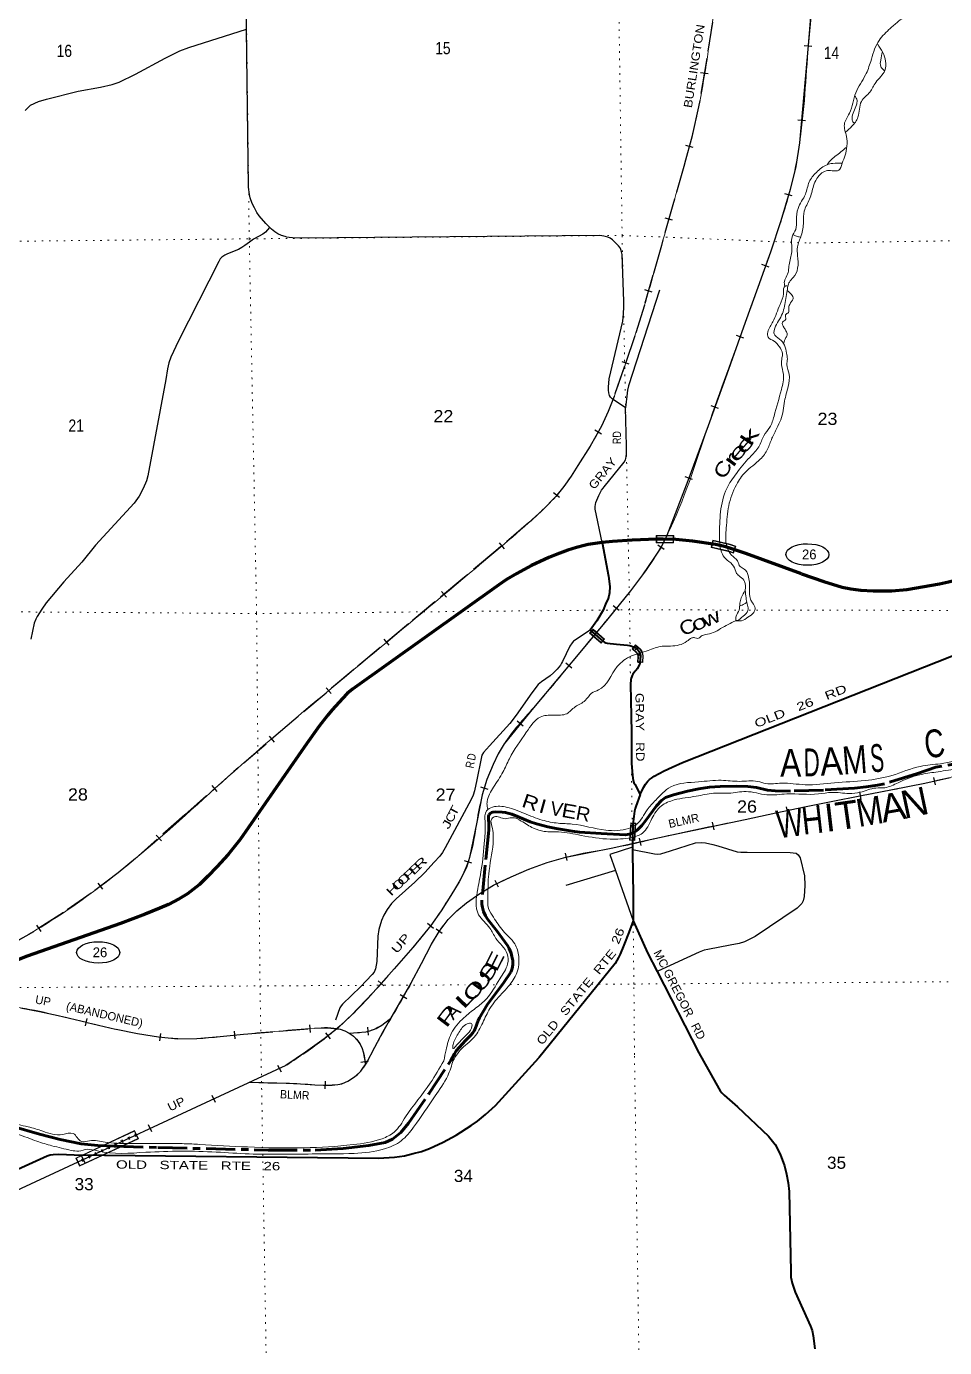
# Model space of a CAD drawing. Header units: feet. Extents: x 501257 to 757852, y -360805 to -170898.
# Drawn here: x 709094 to 722281, y -267806 to -248824 of the extents above; entities that cross this region are included whole.
import ezdxf
from ezdxf.enums import TextEntityAlignment as Align

# ---------------------------------------------------------------- set-up
doc = ezdxf.new("R2010")
doc.units = ezdxf.units.FT
doc.header["$LTSCALE"] = 70
for name, pattern in [('DOTTED', [1.5, 0.3, -1.2]), ('LONG_DASH_SHORT_DASH', [9.9, 6, -1.2, 1.5, -1.2]), ('LONG_DASHED', [7.5, 6, -1.5])]:
    doc.linetypes.add(name, pattern=pattern)
for name, color, linetype, lineweight in [('11', 7, 'LONG_DASH_SHORT_DASH', 60), ('17', 7, 'Continuous', 25), ('23', 7, 'Continuous', 70), ('26', 7, 'Continuous', 40), ('27', 7, 'Continuous', 13), ('29', 7, 'Continuous', 25), ('30', 7, 'Continuous', 25), ('34', 7, 'Continuous', 25), ('39', 7, 'Continuous', 13), ('59', 7, 'Continuous', 13), ('61', 7, 'Continuous', 13), ('63', 7, 'Continuous', 25), ('7', 7, 'DOTTED', 13)]:
    doc.layers.add(name, color=color, linetype=linetype, lineweight=lineweight)
doc.layers.add('12', color=7, linetype='Continuous')
doc.layers.add('41', color=7, linetype='Continuous')

msp = doc.modelspace()

# ---------------------------------------------------------------- linework, layer by layer
at = {"layer": '11'}
for points in [[(722740.16, -259367.77), (722153.6, -259469.04), (721893.68, -259557.01), (721420.16, -259704.11), (721319.39, -259726.76), (721155.58, -259751.84), (720987.07, -259768.33), (720542.52, -259796.23), (720070.22, -259810.32), (719847.92, -259808.12), (719739.61, -259796.7), (719579.37, -259760.88), (719455.95, -259745.96), (719285.91, -259738.58), (719059.93, -259742.64), (718902.8, -259754.87), (718751.99, -259777.22), (718588.59, -259811.42), (718385.44, -259862.4), (718274.08, -259903.68), (718214.07, -259943.54), (718143.89, -260020.43), (717986.07, -260239.53), (717931.12, -260307.37), (717880.67, -260359.95), (717847.18, -260387.12), (717798.99, -260414.01), (717748.55, -260430.51), (717696.77, -260436.95), (717347.03, -260418.17), (717036.48, -260398.54), (716934.21, -260386.47), (716701.9, -260347.89), (716582.16, -260324.27), (716419.59, -260282.54), (716328.53, -260251.69), (716147.52, -260173.85), (716064.68, -260141.75), (716009.77, -260125.49), (715976.12, -260119.14), (715926.48, -260113.44), (715830.07, -260107.95), (715792.3, -260112.41), (715774.96, -260119.3), (715756.14, -260132.39), (715742.02, -260147.89), (715731.86, -260170.22), (715729.98, -260189.96), (715736.99, -260311.31), (715735.07, -260373.37), (715684.4, -260877.32), (715634.61, -261397.35), (715636.02, -261437.19), (715642.49, -261481.95), (715659.13, -261541.33), (715687.42, -261603.86), (715720.81, -261656.06), (715849.92, -261818.09), (715927.45, -261922.82), (716002.12, -262028.48), (716026.67, -262071.32), (716054.16, -262140.67), (716067.95, -262188.86), (716078.44, -262245.01), (716080.4, -262307.55), (716072.6, -262358.39), (716063.02, -262387.34), (716051.09, -262411.42), (715950.43, -262559.31), (715710.19, -262882.63), (715600.52, -263067.52), (715580.55, -263107.99), (715538.13, -263226.6), (715523.47, -263256.96), (715504.33, -263285.96), (715473.88, -263321.16), (715399, -263394.43), (715268.38, -263543.38), (715240.44, -263584.36), (715187.18, -263680.75)], [(708131.58, -263901.07), (708399.17, -264183.31), (708475.97, -264278.69), (708588.18, -264433.06), (708687.33, -264531.76), (708768.81, -264583.43), (708884.52, -264626.37), (709281.9, -264740.58), (709579.11, -264815), (709880.87, -264881.2), (710118.29, -264902.39), (710352.74, -264914.5), (710980.38, -264932.01), (712563.82, -264968.9), (713238.82, -264969.05), (713641.03, -264944.32), (714013.35, -264901.79), (714246.46, -264861.59), (714353.59, -264813.79), (714473.34, -264715.15), (714580.72, -264580.94), (714875.07, -264161.73), (715187.18, -263680.75)]]:
    msp.add_lwpolyline(points, dxfattribs=at)
at = {"layer": '17'}
for centre in [(720311.6, -256411.82), (710124.14, -262128.9)]:
    msp.add_ellipse(centre, major_axis=(309.24, -1), ratio=0.500121, dxfattribs=at)
at = {"layer": '23'}
for points in [[(717361.8, -256238.69), (717329.31, -256242.2), (717163.39, -256269.99), (717105.11, -256282.53), (716995.52, -256311.51), (716869.56, -256349.32), (716715.89, -256404.78), (716594.98, -256452.67), (716348.1, -256568.62), (716139.01, -256682.05), (715990.38, -256772.79), (715879.54, -256845.89), (713774.83, -258345.37), (713701.75, -258407.45), (713632.32, -258480.77), (713485.1, -258644.39), (713417.09, -258725.05), (713296.92, -258875.93), (713119.84, -259127.14), (712161.84, -260504.25), (711989.77, -260723.1), (711827.49, -260897.87), (711700.29, -261035.24), (711579.37, -261151.2), (711494.98, -261220.52), (711405.54, -261284.79), (711287.16, -261357.9), (711133.49, -261438.56), (711010.05, -261494.01), (710800.43, -261580.48), (710444.81, -261714.71), (709102.52, -262180.63), (708032.44, -262603.1)], [(720224.38, -256690.31), (719426.82, -256398.09), (719194.73, -256319.08), (719101.53, -256291.36), (718990.54, -256267.31), (718659.39, -256219.65), (718419.48, -256197.22), (718239.98, -256190.53), (718149.29, -256190.53), (717794.51, -256203.32), (717511.68, -256222.52), (717361.8, -256238.69)], [(720224.38, -256690.31), (720545.64, -256801.08), (720812.21, -256878.88), (720934.39, -256904.81), (721078.79, -256923.34), (721256.5, -256934.45), (721522.02, -256932.05), (721741.52, -256912.22), (722208.36, -256831.4), (722337.6, -256804.79), (722489.4, -256767.74), (722644.9, -256712.17), (722889.26, -256608.44), (723171.44, -256483.36)]]:
    msp.add_lwpolyline(points, dxfattribs=at)
at = {"layer": '26'}
for p, q in [((717799.07, -260617.96), (717799.36, -260651.48)), ((717799.36, -260651.48), (717799.89, -260687.15))]:
    msp.add_line(p, q, dxfattribs=at)
for points in [[(717361.8, -256238.69), (717454.97, -256723.38), (717471.67, -256871.74), (717468.41, -256960.81), (717457.77, -257007.67), (717447.13, -257043.87), (717413.07, -257126.93), (717377.74, -257210.81), (717288.01, -257362.61), (717189.68, -257496.58)], [(717189.68, -257496.58), (717373.56, -257655.64), (717399.23, -257674.25), (717416.26, -257682.77), (717434.81, -257685.86), (717567.85, -257697.66), (717725.11, -257712.7), (717759.46, -257719.51), (717775.42, -257723.77), (717797.81, -257731.15), (717820.02, -257738.56), (717836, -257746.2), (717851.5, -257755.23), (717859.14, -257762.41), (717866.08, -257767.96), (717875.45, -257779.14), (717888.22, -257800.44), (717892.98, -257809.9), (717909.51, -257861.14), (717911.44, -257878.18), (717911.64, -257883.5), (717910.12, -257907.94), (717905.18, -257970.11), (717902.18, -257984.69), (717895.93, -258001.6), (717863.75, -258052.8), (717852.04, -258070.91), (717837.4, -258089.38), (717804.15, -258131.6), (717794.58, -258147.57), (717787.13, -258164.61), (717778.61, -258185.91), (717773.29, -258210.4), (717772.23, -258272.16), (717783.39, -258963.74), (717784.46, -259409.91), (717797.23, -259586.67), (717810, -259659.08), (717819.18, -259690.34), (717830.22, -259713.38), (717910.78, -259857.73)], [(717910.78, -259857.73), (717955.96, -259759.69), (717984.86, -259712.57), (718021.41, -259667.03), (718045.02, -259644.04), (718069.55, -259623.2), (718107.69, -259597.84), (718254.66, -259517.62), (718368.87, -259464.64), (718517.59, -259399.47), (723205.02, -257544.49)], [(717910.78, -259857.73), (717845.84, -260030.87), (717837.67, -260059.45), (717829.16, -260098.85), (717821.71, -260137.18), (717816.16, -260174.69), (717805.69, -260289.73), (717797.77, -260467.8), (717799.07, -260617.96)], [(717799.89, -260687.15), (717806.28, -261304.74), (717806.28, -261411.23), (717806.82, -261676.09)], [(717806.82, -261676.09), (717747.65, -261840.99), (717674.99, -262024.43), (717622.17, -262153.4), (717598.76, -262202.39), (717548.49, -262286.08), (716452.75, -263641.92)], [(717806.82, -261676.09), (718014.12, -262134.21), (718153.2, -262403.37), (718752.31, -263569.72)], [(706795.23, -266230.01), (709392.83, -265051.37), (709433.6, -265036.4), (709479.82, -265031.62), (709557.14, -265029.23), (709780.31, -265035.61), (714151.27, -265083.46), (714382.41, -265069.1), (714522.69, -265049.96), (714650.21, -265018.06), (714768.18, -264989.35), (714882.95, -264947.88), (715077.7, -264857.27), (715265.28, -264753.73), (715483.83, -264614.82), (715574.78, -264555.49), (715689.55, -264459.79), (715830, -264328.25), (716452.75, -263641.92)], [(718752.31, -263569.72), (718993.65, -264006.96), (719056.24, -264115.24), (719082.56, -264147.95), (719114.62, -264181.77), (719307.77, -264347.9), (719751.65, -264770.69), (719811.83, -264839.39), (719846.9, -264890.43), (719919.8, -265026.34), (719980.81, -265193.49), (720012.54, -265312.96), (720035, -265439.13), (720049.7, -265565.36), (720072.59, -266718.52), (720074.86, -266793.32), (720094.4, -266878.83), (720137.25, -267008.17), (720356.06, -267499.62), (720377.73, -267562.13), (720395.25, -267639.16), (720420, -267825.56)]]:
    msp.add_lwpolyline(points, dxfattribs=at)
at = {"layer": '29'}
msp.add_line((717553.07, -260953.86), (717806.82, -261676.09), dxfattribs=at)
for points in [[(712255.37, -248862.25), (712226.78, -246541.79)], [(709076.38, -250030.38), (709153.81, -249956.99), (709267.91, -249904), (709382.02, -249867.3), (709838.43, -249753.15), (710156.29, -249696.07), (710327.44, -249659.39), (710425.24, -249622.69), (710661.6, -249508.54), (711085.41, -249280.23), (711297.32, -249174.24), (711427.72, -249125.31), (712255.37, -248862.25)], [(712584.77, -251710.36), (712530.46, -251656.8), (712438.52, -251545.08), (712402.36, -251497.74), (712368.27, -251432.74), (712336.76, -251367.74), (712309.1, -251288.59), (712298.81, -251239.68), (712283.37, -251134.13), (712255.37, -248862.25)], [(712582.91, -251712.25), (712525.96, -251780.37), (712491.33, -251807.88), (712352.77, -251882.29), (712295.72, -251922.03), (712230.52, -251970.96), (712189.77, -252000.52), (712140.87, -252028.03), (711983.97, -252090.21), (711945.26, -252109.57), (711900.43, -252141.17), (711878.02, -252163.59), (711855.61, -252199.26), (711276.94, -253340.78), (711166.92, -253574.19), (711138.39, -253658.78), (711118.02, -253741.34), (711097.64, -253895.23), (710836.83, -255281.37), (710816.45, -255352.73), (710771.63, -255460.75), (710710.5, -255574.91), (710641.23, -255672.74), (710087.01, -256276.12), (709891.41, -256520.73), (709630.6, -256806.11), (709377.94, -257107.8), (709312.74, -257194.44), (709247.54, -257302.48), (709227.16, -257341.21), (709206.79, -257398.29), (709157.29, -257628.91)], [(717697.49, -254301.7), (717509.14, -254172.51), (717490.63, -254158.62), (717481.38, -254148.43), (717469.34, -254128.98), (717456.98, -254087.34), (717451.76, -254048.41), (717452.52, -254009.01), (717462.8, -253887.95), (717661.4, -253059.78), (717670.65, -252952.35), (717672.5, -252850.48), (717674.36, -252774.54), (717652.14, -252099.39), (717641.96, -252060.5), (717630.85, -252030.86), (717620.67, -252005.85), (717598.46, -251977.14), (717510.96, -251892.31), (717476.29, -251867.86), (717443.38, -251852.24), (717386.51, -251836.37), (717331.38, -251828.53), (713014, -251865.2), (712913.3, -251862.32), (712868.41, -251858.16), (712832.31, -251850.75), (712809.17, -251844.27), (712759.31, -251829.16), (712702.71, -251803.42), (712659.62, -251777.04), (712613.43, -251738.63), (712584.77, -251710.36)], [(718184.73, -252611.03), (717741.31, -253987.61), (717727.57, -254048.41), (717721.09, -254094.72), (717697.49, -254301.7)], [(717361.8, -256238.69), (717264.09, -255761.68), (717262.49, -255722.37), (717271.11, -255664.87), (717314.22, -255564.88), (717355.04, -255487.14), (717375.4, -255457.5), (717390.21, -255437.13), (717677.6, -255083.8), (717698.43, -255052.78), (717704.9, -255033.34), (717709.53, -255004.63), (717712.31, -254965.73), (717710.92, -254852.27), (717697.49, -254301.7)], [(717189.68, -257496.58), (716965.8, -257644.94), (716952.55, -257656.65), (716932.18, -257680.09), (716900.59, -257730.55), (716794.64, -257950.7), (716781.4, -257973.12), (716763.06, -258000.64), (716717.21, -258056.7), (716664.24, -258109.69), (716615.34, -258154.55), (716490.04, -258240.15), (716444.18, -258280.93), (716354.53, -258399.16), (716126.32, -258721.23), (716036.67, -258839.46), (715743.26, -259161.53), (715657.69, -259255.3), (715636.3, -259296.07), (715625.09, -259340.91), (715563.96, -259646.68), (715531.36, -259805.67)], [(715531.36, -259805.67), (715507.95, -259868.37), (715479.42, -259933.08), (715108.58, -260626.15), (715067.83, -260692.91), (715031.16, -260744.38), (714951.69, -260833.57), (714817.21, -260981.35), (714672.55, -261119.46), (714403.59, -261359.99), (714338.38, -261425.73), (714273.18, -261510.84), (714226.31, -261593.9), (714195.75, -261669.83), (714155, -261799.78), (714138.7, -261894.06), (714126.48, -262260.98)], [(717799.07, -260617.96), (717473.49, -260723.02), (717553.07, -260953.86), (716840.07, -261166.04)], [(717799.36, -260651.48), (718113.99, -260711.26), (718164.93, -260716.35), (718203.65, -260711.26), (718346.28, -260670.49), (718704.89, -260556.34), (718784.36, -260551.23), (718847.52, -260556.34), (718953.48, -260579.77), (719022.75, -260597.11), (719299.86, -260682.72), (719352.84, -260689.85), (719446.56, -260686.8), (720061.91, -260690.88), (720151.57, -260703.11), (720178.07, -260724.5), (720208.62, -260768.34), (720269.74, -261029.26), (720275.87, -261164.8), (720265.67, -261326.87), (720251.43, -261386.99), (720233.07, -261424.72), (720163.79, -261494.02), (719560.67, -261901.71), (719409.89, -261975.1), (719330.44, -261998.53), (719202.06, -262024.02), (718880.12, -262085.17), (718829.2, -262096.38), (718757.87, -262125.94), (718161.15, -262399.54)], [(714126.48, -262260.98), (714106.09, -262362.39), (714087.76, -262413.36), (714061.27, -262448.01), (713892.15, -262625.35), (713633.38, -262872.01), (713613, -262896.47), (713596.7, -262925), (713533.54, -263100.31)]]:
    msp.add_lwpolyline(points, dxfattribs=at)
at = {"layer": '34'}
for p, q in [((720376.67, -249113.99), (720266.5, -249104.13)), ((720283.71, -250182.17), (720173.54, -250172.31)), ((720093.54, -251259.72), (719987.64, -251227.8)), ((719762.98, -252282.27), (719658.71, -252245.35)), ((719395.7, -253304.37), (719291.63, -253266.88)), ((719034.37, -254313.91), (718930.33, -254276.34)), ((718658.64, -255332.96), (718554.82, -255294.79)), ((718255.88, -256338.61), (718162.42, -256279.45)), ((717608.01, -257216.88), (717522.32, -257146.94)), ((716926.29, -258045.25), (716841.39, -257974.35)), ((716229.77, -258877.74), (716144.42, -258807.39)), ((722151.67, -259721.13), (722128.09, -259613.07)), ((715724.19, -259786.8), (715618.27, -259754.95)), ((721085.14, -259931.25), (721064.02, -259822.68)), ((720035.47, -260145.73), (720012.69, -260037.49)), ((718972.37, -260367.14), (718949.85, -260258.85)), ((717925.44, -260593.74), (717900.93, -260485.88)), ((715491.75, -260846.87), (715386.01, -260814.38)), ((716859.77, -260810.15), (716838.73, -260701.56)), ((715875.41, -261192.35), (715826.91, -261092.94)), ((714938.8, -261785.57), (714853.32, -261715.37)), ((715065.33, -261859.03), (714977.1, -261792.33)), ((714228.51, -262609.77), (714146.2, -262535.88)), ((714555.16, -262794.45), (714459.62, -262738.71)), ((713462.29, -263370.67), (713393.59, -263283.98)), ((712820.45, -263755.5), (697964.22, -270646.78)), ((712757.87, -263850.43), (712704.43, -263753.58)), ((713385.62, -264090.62), (713388.66, -263980.05)), ((711809.78, -264283.79), (711763.23, -264183.45)), ((710895.36, -264706.6), (710848.8, -264606.27)), ((709936.67, -265154.36), (709890.12, -265054.03))]:
    msp.add_line(p, q, dxfattribs=at)
at = {"layer": '34', "lineweight": 13}
for p, q in [((712829.36, -263750.2), (697964.68, -270647.78)), ((709801.62, -265082.76), (710647.81, -264688.18)), ((710647.81, -264688.18), (710702.76, -264805.99)), ((709856.57, -265200.57), (710702.76, -264805.99)), ((709801.62, -265082.76), (709856.57, -265200.57))]:
    msp.add_line(p, q, dxfattribs=at)
at = {"layer": '34', "linetype": 'LONG_DASHED'}
msp.add_line((713960.49, -263719.84), (713963.68, -263739.28), dxfattribs=at)
at = {"layer": '34'}
for points in [[(720409.19, -248152.46), (720323.19, -249098.95), (720260.62, -249798.19), (720198.07, -250497.41), (720147.2, -250835.19), (720064.28, -251167.61), (719928.1, -251619.42), (719778.81, -252066.15), (719599.27, -252573.22), (719418.53, -253079.85), (719151.56, -253821.04), (718883.94, -254561.99), (718593.78, -255351.13), (718291.95, -256136.48), (718208.81, -256306.01), (718107.37, -256466.24), (717943.85, -256703.13), (717770.21, -256931.82), (717442.13, -257333.75), (717111.85, -257733.79), (716744.79, -258173.33)], [(716744.79, -258173.33), (716377.48, -258612.7), (716164.52, -258871.08), (715955.49, -259133.47), (715867.58, -259275.42), (715797.76, -259428.51), (715707.33, -259644.22), (715640.52, -259866.38), (715601.34, -260060.86), (715562.21, -260255.3), (715510.92, -260510.5), (715459.58, -260765.64), (715415.13, -260910.33), (715309.84, -261114.34), (715187.33, -261311.38), (715050.62, -261531.02), (714901.31, -261741.08), (714642.73, -262055.98), (714376.08, -262363.66), (714071.65, -262702.75), (713757.83, -263033.52), (713570.6, -263211.84), (713368.52, -263371.98), (713100.25, -263559.66), (712820.33, -263755.49)], [(713978.65, -263719.33), (714099.61, -263491.58), (714219.22, -263266.36), (714418.26, -262915.56), (714621.51, -262567.21), (714767.49, -262288.63), (714911.59, -262008.5), (715021.22, -261826.85), (715149.98, -261656.54), (715276.3, -261529.87), (715416.09, -261418.4), (715604.53, -261283.83), (715802.27, -261164.37), (716053.73, -261041.71), (716311.83, -260934.57), (716572.71, -260836.68), (716839.16, -260758.53), (717177.96, -260692.91), (717516.55, -260627.98), (717940.47, -260531.66), (718364.92, -260437.58), (718892.2, -260328.04), (719419.43, -260218.4), (719855.61, -260125.12), (720292.09, -260033.25), (720678.57, -259955.87), (721065.23, -259879.5), (721530.91, -259788.91), (721996.23, -259696.49), (722361.84, -259616.72)], [(712301.12, -263995.22), (712561.93, -264000.76), (712822.75, -264006.29), (713030.62, -264016.29), (713238.33, -264029.34), (713401.29, -264033.82), (713564.25, -264027.47), (713624.24, -264015.84), (713709.14, -263978.59), (713789.69, -263926.75), (713846.91, -263883.25), (713894.83, -263832.46), (713936.3, -263775.65), (713978.7, -263719.33)]]:
    msp.add_lwpolyline(points, dxfattribs=at)
at = {"layer": '34', "lineweight": 13}
msp.add_lwpolyline([(709812.25, -265086.63), (710643.93, -264698.81), (710692.12, -264802.13), (709860.44, -265189.94)], close=True, dxfattribs=at)
at = {"layer": '34', "linetype": 'DOTTED', "lineweight": 100}
msp.add_arc((766267.13, -385046.23), 132520.71, 114.80574, 115.19321, dxfattribs=at)
at = {"layer": '34', "lineweight": 13}
for points in [[(711430.14, -218008.26), (711410.83, -218483.76), (711387.84, -219291.39), (711450.18, -219806.51), (711616.63, -220436.99), (711857.39, -221065.06), (712273.68, -221842.4), (712782.22, -222741.52), (713567.21, -224060.31), (714059.56, -224955.92), (714375.24, -225408.53), (714843.04, -226033.3), (715439.42, -226720.31), (716231.74, -227630.38), (716782.06, -228258.52), (717339.98, -228872.32), (717880.89, -229520.88), (718312.72, -230024.07), (718643.83, -230391.66), (718812.71, -230649.8), (718943.2, -230965.53), (719067.66, -231410.22), (719286.6, -232562.17), (719486.46, -233553.76), (719727.29, -234377.02), (719979.84, -234932.28), (720346.86, -235612.61), (720566.96, -236094.46), (720721.86, -236612.63), (720803.29, -237288.11), (720767.43, -238134.39), (720612.77, -238781.27), (720367.5, -239551.82), (720252.57, -240118.94), (720199.69, -240613.64), (720241.33, -241302.48), (720335.45, -242512.79), (720374.9, -243260.05), (720335.89, -243748.26), (720222.33, -244166.44), (719985.83, -244767.67), (719726.31, -245339.47), (719501.11, -245916.2), (719292.11, -246625.2), (719157.1, -247386.15), (718946.88, -248763.24), (718749.77, -249980.95), (718546.29, -250802.46), (718214.95, -251970.18), (717972.38, -252827.16), (717686.33, -253707.68), (717353.39, -254567.58), (717015.24, -255131.85), (716811.68, -255436.24), (716307.28, -255955.58), (715363.5, -256758.75), (713798.16, -258062.91), (712075.06, -259529.12), (710660.83, -260780.11), (709625.8, -261558.06), (708747.45, -262075.4), (707846.14, -262500.92), (706670.4, -263086.22), (705992.8, -263466.28), (705389.24, -263784.67), (705009.49, -263998.29)], [(711162.68, -218004.83), (711273.37, -219101.92), (711358.45, -220087.16), (711487.38, -220932.14), (711645.5, -221681.6), (711877.78, -222360.25), (712508.02, -223486.84), (713148.42, -224617.13), (713798.91, -225684.71), (714271.61, -226273.1), (715049.99, -227058.86), (716042.68, -228077.16), (716893.61, -228933.02), (717458.43, -229574.77), (717995.75, -229979.98), (718918.39, -230622.24), (719142.06, -230896.72), (719302.54, -231336.23), (719552.28, -232058.59), (719887.58, -233395.93), (720255.06, -234541.07), (720654.22, -235413.54), (721056.57, -236066.57), (721258.79, -236619.43), (721308.08, -237231.56), (721122.8, -237927.72), (720773.44, -239162.42), (720668.56, -239986.79), (720678.82, -240700.78), (720810.15, -241686.54), (720903.7, -242556.81), (720896.89, -243239.16), (720814.53, -244076.88), (720627.54, -245747), (720496.27, -247206.06), (720324.29, -249099.05), (720199.16, -250497.54), (720065.34, -251167.9), (719779.85, -252066.51), (719419.57, -253080.22), (718884.97, -254562.37), (718292.96, -256136.92), (718108.29, -256466.85), (717771.07, -256932.5), (717112.7, -257734.49), (716378.33, -258613.4), (715956.39, -259134.1), (715798.77, -259428.95), (715641.59, -259866.65), (715563.29, -260255.52), (715460.65, -260765.91), (715188.26, -261311.96), (714902.18, -261741.75), (714376.9, -262364.39), (713758.61, -263034.3), (713369.18, -263372.86), (712832.58, -263748.26)], [(713980.98, -263717.3), (714220.18, -263266.89), (714622.47, -262567.74), (714912.55, -262009.04), (715150.81, -261657.26), (715416.75, -261419.28), (715802.8, -261165.34), (716312.23, -260935.59), (716839.42, -260759.6), (717516.78, -260629.06), (718365.15, -260438.66), (719419.66, -260219.48), (720292.31, -260034.33), (721065.44, -259880.58), (721996.45, -259697.57), (722727.09, -259535.13), (723038.47, -259464.71), (723257.97, -259366.32)], [(705930.23, -263968.05), (706348.06, -263706.32), (706878.45, -263375.29), (707325.37, -263139.51), (707658.65, -262997.95), (708049.79, -262906.84), (708503.32, -262882.13), (709007.17, -262924.2), (709549.37, -263035.47), (710383.76, -263233.88), (710992.23, -263343), (711541.77, -263367.5), (712213.24, -263305.57), (713233.68, -263218.27), (713599.98, -263232.6), (713730.45, -263290.76), (713831.61, -263376.03), (713916.15, -263508.12), (713941.44, -263609.92), (713963.23, -263727.94), (713963.16, -263725.93)], [(713729.49, -263287.96), (713966.97, -263269.04), (714197.15, -263173.06), (714321.88, -263078.64)], [(712301.1, -263996.32), (712822.71, -264007.39), (713238.28, -264030.44), (713564.38, -264028.57), (713790.32, -263927.65), (713895.68, -263833.16), (713978.69, -263719.43)]]:
    msp.add_spline(points, degree=3, dxfattribs=at)
at = {"layer": '39'}
for points in [[(722888.11, -247522.84), (722728.84, -247761.74), (722547.61, -247880.28), (722429.01, -248008.86), (722328.05, -248122.8), (722284.81, -248218.77), (722253.38, -248306.31), (722168.92, -248433.79), (722072.28, -248493.25), (721966.42, -248579.17), (721806.15, -248660.81), (721698.78, -248698.49), (721594.48, -248770.27), (721481.03, -248870.52), (721323.9, -249052.67), (721219.93, -249327.68), (721145.57, -249521.24), (721004.83, -249777.31), (720913.54, -250072.03), (720842.13, -250231.28), (720871.69, -250405.39), (720852, -250675.66), (720811.34, -250789.66)], [(721316.49, -249075.19), (721394.82, -249199.28), (721432.85, -249322.81), (721422.94, -249455.94), (721293.68, -249629.14), (721209.53, -249766.67), (721087.11, -249901.42), (721035.91, -250128.44), (720949.5, -250258), (720859.94, -250342.41)], [(721387.65, -249189.24), (721364.01, -249306.93), (721364.89, -249399.46), (721381.78, -249425.07), (721420.4, -249460.21)], [(720988.71, -249819.07), (721024.41, -249889.36), (721014.31, -249952.06), (720953.95, -250143.16), (720965.56, -250193.09), (720987.15, -250211.97)], [(720870.02, -250564.22), (720711.75, -250690.25), (720633.5, -250759.18), (720595.44, -250809.97)], [(720811.34, -250789.66), (720674.73, -250792.06), (720592.9, -250810.8), (720439.53, -250920.39), (720337.31, -251058.5), (720282.54, -251235.34), (720176.3, -251437.97), (720155.48, -251607.67), (720143.56, -251740.86), (720092.61, -251847.14), (720088.54, -252038.43), (720052.15, -252224.73), (720017.58, -252404.93), (719979.93, -252486.63), (719988.36, -252557.35)], [(720811.34, -250789.66), (720760.2, -250889.9), (720601.56, -250895.03), (720518.23, -250929.92), (720399.32, -251112.84), (720342.97, -251303.81), (720265.98, -251477.33), (720254.82, -251634.64), (720222.7, -251828.85), (720167.48, -251991.61), (720169.37, -252116.31), (720171.01, -252297.35), (720106.88, -252432.23), (720052.6, -252496.36), (720030.33, -252555.43)], [(720104.55, -251817.24), (720172.87, -251842.54), (720216.77, -251851.88)], [(720030.33, -252555.43), (720002.09, -252552.32), (719978.56, -252571.19), (719967.39, -252664.11), (719917.95, -252818.64), (719815.17, -253067.44), (719743.38, -253214.64), (719747.78, -253290.96), (719831.94, -253346.6), (719906.74, -253424.67), (719952.06, -253523.81), (719945.97, -253586.39), (719938.82, -253679.18), (719965.38, -253821.19), (719938.03, -254039.39), (719831.49, -254425.14), (719770.12, -254584.08), (719685.47, -254705.53), (719614, -254862.78), (719482.1, -255015.94), (719290.33, -255247.5), (719152.29, -255461.23), (719064.26, -255796.09), (719049.03, -256144.69), (719089.39, -256406.98), (719158.42, -256493.29), (719251.55, -256578.82), (719294.99, -256682.05), (719346.76, -256730.68), (719407.2, -256799.15), (719417.18, -256925.6)], [(720030.33, -252555.43), (720017.09, -252646.41), (719998.65, -252763.71), (719940.86, -252972.83), (719835.13, -253191.55), (719832.62, -253239.93), (719911.38, -253315.86), (719982.49, -253404.11), (720012.18, -253517.85), (720022.85, -253602.01), (720015.26, -253680.73), (720047.83, -253822.55), (720035.17, -253996), (719983.47, -254206.94), (719929.51, -254474.3), (719871.03, -254596.92), (719837.08, -254668.44), (719801.19, -254742.04), (719739.76, -254898.96), (719633.72, -255043.24), (719420.36, -255227.21), (719291.35, -255408.45), (719180.22, -255711.85), (719145.98, -256030.89), (719152.07, -256290.26), (719220.48, -256420.86), (719305.46, -256502.62), (719346.25, -256585.82), (719403.61, -256620.18), (719460.72, -256710.9), (719478.87, -256905.5), (719493.49, -257051.91), (719523.37, -257107.29), (719559.83, -257180.56), (719539.69, -257243.59), (719457.42, -257312.65), (719362.54, -257364.01), (719282.09, -257362.58)], [(720021.1, -252620.37), (720104.32, -252736.15), (720056.63, -252818.18), (720044.53, -252880.95), (720038.13, -252933.47), (719996.96, -252967), (720000.92, -253029.25), (719952.1, -253075.09), (719976.64, -253152.78), (720002.18, -253198.23), (720021.76, -253245.89), (720003.19, -253294.78), (719968.04, -253380.5)], [(719417.18, -256925.6), (719360.27, -257034.08), (719340.57, -257111.18), (719329.59, -257210.13), (719286.1, -257298.06), (719282.09, -257362.58)], [(719417.24, -256927.61), (719430.61, -257033.82), (719445.43, -257121.88), (719459.8, -257195.87), (719416.07, -257275.76), (719371.01, -257313.43), (719326.31, -257349.2), (719282.09, -257362.58)], [(719336.39, -257152.59), (719407.21, -257121.1), (719439.67, -257097.14)], [(719282.09, -257362.58), (719064.53, -257476.26), (718959.79, -257533.97), (718850.1, -257561.66), (718786.12, -257584.01), (718735.33, -257619.7), (718695.41, -257608.09), (718650.98, -257609.94), (718579.76, -257658.93), (718346.69, -257726.83), (718226.14, -257728.71), (718023.07, -257791.61), (717784.23, -257867.74), (717579.98, -258021.23), (717311.09, -258357.9), (717212, -258403.36), (717120.83, -258508.93), (716974.93, -258600.16), (716853.38, -258698.66), (716665.05, -258718.83), (716474.97, -258747.11), (716276.62, -258960.77), (716031.33, -259344.97), (715936.83, -259537.17), (715802.92, -259754.79), (715710.81, -259958.99), (715710.88, -260025.39), (715720.64, -260071.66)], [(715088.53, -263684.56), (715120.91, -263529.56), (715195.95, -263293.72), (715377.8, -263066.51), (715544.41, -262930.33), (715701.03, -262796.49), (715893.05, -262508.58), (716004.93, -262293.69), (715998.33, -262147.01), (715836.67, -261926.87), (715751.69, -261780.71), (715588.83, -261586.77), (715577.14, -261212.88), (715627.02, -260943.64), (715674, -260517.55), (715681.64, -260247.67), (715701.03, -260096.13), (715789.76, -260040.95), (715996.91, -260044.32), (716238.77, -260129.06), (716503.16, -260227.17), (716729.7, -260272.17), (716931.08, -260283.77), (717414.29, -260372.8), (717745.13, -260346.01), (717859.41, -260286.59), (718010.19, -260079.89), (718132.43, -259939.11), (718347.67, -259751.06), (718745.4, -259677.84), (719074.36, -259655.14), (719334.16, -259670.9), (719599.55, -259672.39), (719715.02, -259700.85), (719938.05, -259697.67), (720278.43, -259718.87), (720701.7, -259691.11), (721138.91, -259658.88), (721522.59, -259586.12), (721932.62, -259456.16), (722220.84, -259416.67), (722620.46, -259339.37), (722902.22, -259286), (723080.44, -259199.75), (723254.57, -259091.1)], [(715223.79, -263680.47), (715324.1, -263535.07), (715525.22, -263345.46), (715647.39, -263138.29), (715751.62, -262935.71), (715828.61, -262826.58), (716016.99, -262615.25), (716137.53, -262420.2), (716164.44, -262187.93), (716106.45, -262004.68), (715939.83, -261818.9), (715801.07, -261624.18), (715732.79, -261497.6), (715721.11, -261316.88), (715733.45, -261004.59), (715796.06, -260563.91), (715778.23, -260314.98), (715771.26, -260220.63), (715812.23, -260181.08), (715969.87, -260208.18), (716067.89, -260192.94), (716202.06, -260240.92), (716376.15, -260343.96), (716532.35, -260389.21), (716735.61, -260396.73), (717062.81, -260446.53), (717476.62, -260501.58), (717779.4, -260477.71), (717940.3, -260416.17), (718078.48, -260206.46), (718213.45, -260023.02), (718397.76, -259938.59), (718715.67, -259884.05), (718963.61, -259841.83), (719180.67, -259840.86), (719429.18, -259816.73), (719726.13, -259863.48), (720015.24, -259852.13), (720469.52, -259851.54), (720659.79, -259829.29), (720909.55, -259845.37), (721069.83, -259828.12), (721293.04, -259766.58), (721423.57, -259762.36), (721614.28, -259689.8), (721924.34, -259577.16), (722154.27, -259537.54), (722444.44, -259495.97), (722790.4, -259438.51), (723041.16, -259357.97), (723188.69, -259302.05), (723260.26, -259276.72)], [(715216.6, -263504.34), (715226.39, -263431.58), (715306.08, -263280.1), (715424.81, -263155.54), (715484.99, -263151.58), (715471.81, -263244.57), (715386.35, -263339.89), (715294.92, -263437.42), (715248.29, -263489.23), (715226.83, -263510.04), (715216.6, -263504.34)], [(708006.13, -263905.13), (708242.54, -264126.79), (708456.5, -264368.69), (708569.01, -264531.73), (708807.69, -264676.05), (709105.69, -264790), (709244.43, -264841.31), (709460.14, -264905.91), (709736.32, -264972.33), (709845.4, -264982.43), (709967.34, -264957.82), (710113.11, -264980.68), (710810.08, -265000.52), (711820.73, -264997.33), (712293.1, -265023.7), (713197.14, -265024.83), (713800.86, -265016.81), (714235.47, -264952.56), (714476.92, -264834.97), (714655.19, -264639.13), (714965.41, -264190.74), (715144.51, -263900.91), (715223.79, -263680.47)], [(715088.59, -263684.25), (714894.41, -264006.04), (714539.23, -264492.33), (714375.83, -264709.78), (714202.03, -264804.75), (713784.29, -264890.54), (713083.26, -264936.35), (712269.41, -264923.87), (711579.52, -264886.7), (711359.71, -264876.62), (711132.07, -264872.88), (710556.35, -264875.83), (710225.37, -264853.72), (710001.25, -264835.75), (709882.76, -264844.11), (709766.01, -264731.58), (709615.42, -264743.14), (709327.89, -264697.27), (709116.27, -264634.54), (708980.19, -264601.25), (708754.58, -264484.65), (708624.61, -264396.77), (708564.09, -264280.16), (708384.59, -264045.06), (708226.69, -263898.24)]]:
    msp.add_spline(points, degree=3, dxfattribs=at)
at = {"layer": '59'}
for p, q in [((718929.63, -256311.35), (718953.49, -256207.14)), ((718939.2, -256305.33), (718959.49, -256216.72)), ((719249, -256392.82), (719281.27, -256290.87))]:
    msp.add_line(p, q, dxfattribs=at)
for points in [[(718140.9, -256136.44), (718390.86, -256140.39), (718389.2, -256245.38), (718139.23, -256241.43)], [(718147.35, -256233.56), (718148.76, -256144.56), (718382.73, -256148.25), (718381.33, -256237.25)]]:
    msp.add_lwpolyline(points, close=True, dxfattribs=at)
for points in [[(718953.49, -256207.14), (719203.73, -256264.44), (719281.27, -256290.87)], [(718959.49, -256216.72), (719201.54, -256272.15), (719271.28, -256295.91), (719243.84, -256382.61)], [(718929.63, -256311.35), (719174.53, -256367.43), (719249, -256392.82)], [(719243.84, -256382.61), (719176.72, -256359.72), (718939.2, -256305.33)]]:
    msp.add_lwpolyline(points, dxfattribs=at)
at = {"layer": '59', "linetype": 'DOTTED', "lineweight": 100}
msp.add_arc((718707.18, -257857.73), 1613.96, 69.75706, 81.61359, dxfattribs=at)
at = {"layer": '61'}
for p, q in [((717183.1, -257543.09), (717232.2, -257486.39)), ((717347.99, -257685.88), (717183.1, -257543.09)), ((717232.2, -257486.39), (717397.09, -257629.18)), ((717397.09, -257629.18), (717347.99, -257685.88)), ((717792.74, -257766.39), (717843.52, -257709.37)), ((717804.03, -257765.74), (717844.17, -257720.66)), ((717872.47, -257957.82), (717947.53, -257964.91)), ((717756.23, -260517.54), (717772.62, -260268.08)), ((717772.62, -260268.08), (717847.46, -260272.99))]:
    msp.add_line(p, q, dxfattribs=at)
for points in [[(717194.38, -257542.28), (717233.01, -257497.67), (717385.81, -257629.99), (717347.17, -257674.6)], [(717764.73, -260510.07), (717780.08, -260276.58), (717838.95, -260280.45), (717823.6, -260513.94)]]:
    msp.add_lwpolyline(points, close=True, dxfattribs=at)
for points in [[(717792.74, -257766.39), (717851.56, -257818.78), (717860.07, -257830.95), (717867.47, -257847.15), (717874.41, -257865.68), (717877.6, -257882.56), (717872.47, -257957.82)], [(717880.98, -257950.58), (717885.65, -257882.08), (717882.14, -257863.52), (717874.86, -257844.08), (717867.04, -257826.96), (717857.58, -257813.43), (717804.03, -257765.74)], [(717843.52, -257709.37), (717914.89, -257772.94), (717930.88, -257795.29), (717941.99, -257817.98), (717949.39, -257842.52), (717954.07, -257868.9), (717947.53, -257964.91)], [(717844.17, -257720.66), (717908.9, -257778.32), (717923.99, -257799.4), (717934.52, -257820.91), (717941.6, -257844.38), (717946.02, -257869.33), (717940.11, -257956.17), (717880.98, -257950.58)], [(717847.46, -260272.99), (717831.07, -260522.46), (717756.23, -260517.54)]]:
    msp.add_lwpolyline(points, dxfattribs=at)
at = {"layer": '61', "linetype": 'DOTTED', "lineweight": 100}
msp.add_arc((717721.48, -257906.36), 193.57, 341.42402, 61.36163, dxfattribs=at)
at = {"layer": '63'}
for p, q in [((718883.66, -249507.28), (718774.58, -249488.94)), ((718670.07, -250562.96), (718563.39, -250533.73)), ((718373.35, -251607.93), (718266.94, -251577.74)), ((718083.61, -252640.22), (717977.18, -252610.1)), ((717753.11, -253677.21), (717648.33, -253641.77)), ((717353.54, -254681.52), (717257.2, -254627.18)), ((716751.1, -255594.33), (716665.62, -255524.14)), ((715958.39, -256328.64), (715886.39, -256244.67)), ((715125.44, -257026.42), (715054.7, -256941.39)), ((714303.29, -257714.57), (714232.43, -257629.64)), ((713470.47, -258410.6), (713398.98, -258326.2)), ((712655.41, -259106.86), (712583.54, -259022.78)), ((711832.8, -259814.21), (711759.62, -259731.26)), ((711031.47, -260526.4), (710958.08, -260443.64)), ((710191.93, -261220.68), (710125.09, -261132.56)), ((709304.15, -261829.1), (709244.8, -261735.76)), ((709940.61, -263183.58), (709966.22, -263075.98)), ((712090.41, -263370.72), (712080.16, -263260.59)), ((713171.91, -263279.78), (713162.62, -263169.56)), ((714005.11, -263315.27), (713996.32, -263205.01)), ((711011.2, -263401.3), (711022.28, -263291.25)), ((713898.15, -263704.14), (714007.44, -263687.11))]:
    msp.add_line(p, q, dxfattribs=at)
at = {"layer": '63', "linetype": 'LONG_DASHED'}
for points in [[(718945.79, -248763.07), (718850.96, -249372.44), (718748.69, -249980.74), (718657.08, -250393.85), (718545.23, -250802.16), (718379.55, -251386.02), (718213.89, -251969.88), (718092.62, -252398.37), (717971.32, -252826.86)], [(717971.33, -252826.83), (717833.66, -253268.63), (717685.29, -253707.32), (717533.45, -254142.65), (717448.43, -254356.86), (717352.41, -254567.08), (717190.77, -254853.63), (717014.31, -255131.26), (716916, -255285.61), (716810.8, -255435.57), (716695.57, -255575.93), (716507.67, -255772.14), (716306.55, -255954.76), (715836.08, -256358.14), (715362.79, -256757.91), (714579.7, -257409.47), (713797.45, -258062.07), (712934.25, -258793.26), (712074.34, -259528.29), (711366.59, -260152.72), (710660.11, -260779.28), (710411.07, -260985.92), (710024.45, -261279.2), (709625.19, -261557.14), (709194.43, -261831.08), (708973.21, -261957.24)], [(709007.34, -262923.11), (709279.67, -262975.85), (709549.61, -263034.4), (709966.72, -263133.67), (710384, -263232.81), (710686.69, -263293.73), (710992.37, -263341.91), (711267.04, -263369.55), (711541.71, -263366.4), (711877.39, -263335.69), (712213.14, -263304.47), (712723.33, -263260.14), (713233.62, -263217.17), (713416.81, -263212.94), (713600.21, -263231.52), (713667.9, -263253.6), (713731.05, -263289.84), (713784.76, -263329.06), (713832.43, -263375.29), (713882.38, -263437.75), (713917.18, -263507.73), (713931.13, -263558.64), (713942.52, -263609.71), (713949.62, -263650.2), (713960.47, -263719.9)], [(713729.4, -263286.86), (713848.14, -263277.4), (713966.83, -263267.95), (714028.27, -263257.25), (714116.54, -263222.75), (714196.52, -263172.16), (714258.86, -263124.97), (714321.22, -263077.76)]]:
    msp.add_lwpolyline(points, dxfattribs=at)
at = {"layer": '7'}
for p, q in [((715797.11, -262593.2), (715841.82, -262592.98)), ((716042.12, -262591.99), (716976.3, -262587.36)), ((712466.95, -263766.5), (712486.39, -264926.56))]:
    msp.add_line(p, q, dxfattribs=at)
for points in [[(717793.17, -260319.1), (717757.53, -257206.59), (717649.65, -251827.46), (717574.09, -246517.72), (717612.42, -241121.79), (717650.32, -235776.19), (717769.1, -230446.08), (717861.91, -225120.83), (717979.69, -219822.95), (718028.1, -217798.22)], [(712535.79, -225375.52), (712386.55, -230467.04), (712257.16, -235843.77), (712166.61, -241176.99), (712226.61, -246503.33), (712294.08, -251875.72), (712400.08, -257258.93), (712448.79, -262609.79), (712466.95, -263766.5)], [(691580.75, -252228.19), (696356.27, -252028.4), (701694.46, -251938.45), (707005.03, -251929.88), (712294.08, -251875.72), (717649.65, -251827.46), (720338.61, -251935.78), (723026.18, -251893.91)], [(723194.35, -257207.21), (723064.66, -257216.24), (717757.53, -257206.59), (712400.08, -257258.93), (707088.12, -257223.28), (701723.14, -257291.96), (696322.77, -257385.93), (691741.13, -257526.24)], [(717826.79, -263598.8), (717819.1, -262583.19), (717795.05, -260482.98)], [(718532.45, -262577.95), (723138.78, -262544.14), (723362.36, -262516.27)], [(691904.45, -262921.82), (696322.6, -262845.02), (701630.72, -262693.66), (707108.97, -262647.48), (712448.79, -262609.79), (715397.26, -262595.18)], [(717207, -262586.22), (717819.1, -262583.19), (718276.99, -262579.83)], [(719338.67, -309330.32), (719174.43, -306176.67), (719005.44, -300857.95), (718811.23, -295566.34), (718685.89, -290229.91), (718470.29, -284902.83), (718278.17, -279556.76), (718106.38, -274215.99), (717891.42, -267944.34), (717826.79, -263598.8)], [(712488.09, -265028.15), (712537.91, -268001.43), (712768.08, -274361.14), (712933.63, -279696.1), (713174.22, -285046.43), (713370.29, -290390.34), (713525.78, -295725.67), (713730.76, -301037.03), (713873.62, -306356.7), (713981.69, -309497.94)]]:
    msp.add_lwpolyline(points, dxfattribs=at)

# ---------------------------------------------------------------- texts
at = {"layer": '12'}
for s, rotation, width, p in [('C', 7.801, 0.75, (722162, -259323.79)), ('A', 0.65, 0.85, (720072.12, -259603.86)), ('D', 0.722, 0.6, (720374.72, -259597.85)), ('A', 2.988, 0.9, (720664.04, -259581.99)), ('M', 4.376, 0.8, (721005.21, -259559.42)), ('S', 3.937, 0.55, (721324.98, -259535.35)), ('W', 7.538, 0.75, (720083.58, -260465.58)), ('H', 6.493, 0.8, (720405.07, -260420.76)), ('M', 9.36, 0.85, (721236.54, -260296.81))]:
    msp.add_text(s, height=400, rotation=rotation, dxfattribs=dict(at, width=width)).set_placement(p, align=Align.CENTER)
for s, rotation, p in [('A', 10.059, (721572.61, -260234.51)), ('N', 11.921, (721891.6, -260171.32)), ('I', 6.736, (720654.85, -260388.75)), ('T', 8.066, (720906.32, -260351.63))]:
    msp.add_text(s, height=400, rotation=rotation, dxfattribs=at).set_placement(p, align=Align.CENTER)
at = {"layer": '17'}
for p in [(720337.65, -256480.13), (710150.19, -262197.21)]:
    msp.add_text('26', height=140, dxfattribs=at).set_placement(p, align=Align.CENTER)
at = {"layer": '27'}
for s, rotation, width, p in [('OLD   26   RD', 21.59, 1.4, (719578.61, -258904.31)), ('GRAY   RD', 270.656, 1.2, (717841.22, -258401.48)), ('26', 67.728, 1.3, (717600.34, -262022.01)), ('RTE', 51.056, 1.25, (717320.66, -262458.23)), ('MC GREGOR', 297.188, 1.05, (718095.82, -262130.6)), ('STATE', 51.056, 1.25, (716839.91, -263051.49)), ('OLD', 51.056, 1.2, (716502.38, -263469.14)), ('RD', 297.188, 1.05, (718635.38, -263179.7)), ('OLD   STATE   RTE   26', 359.373, 1.35, (710379.58, -265234.55))]:
    msp.add_text(s, height=120, rotation=rotation, dxfattribs=dict(at, width=width)).set_placement(p)
at = {"layer": '30'}
for s, rotation, width, p in [('RD', 91.149, 0.8, (717635.84, -254823.17)), ('GRAY', 50.876, 1.15, (717250.73, -255486.95))]:
    msp.add_text(s, height=120, rotation=rotation, dxfattribs=dict(at, width=width)).set_placement(p)
for s, rotation, width, p in [('D', 78.694, 0.85, (715545.54, -259330.75)), ('R', 78.694, 0.85, (715523.31, -259441.94)), ('T', 61.85, 1.5, (715287.85, -260121.52)), ('J', 61.85, 1.5, (715183.55, -260316.47)), ('C', 61.85, 1.2, (715238.4, -260215.76)), ('R', 43.673, 1.65, (714797.12, -260889.93)), ('O', 41.806, 1.5, (714551.1, -261120.75)), ('P', 41.806, 1.7, (714637.03, -261043.9)), ('E', 43.673, 1.75, (714718.87, -260964.64)), ('H', 45.232, 1.6, (714395.89, -261261.67)), ('O', 41.806, 1.5, (714476.1, -261193.91))]:
    msp.add_text(s, height=120, rotation=rotation, dxfattribs=dict(at, width=width)).set_placement(p, align=Align.CENTER)
at = {"layer": '34'}
msp.add_text('BLMR', height=120, rotation=12.498, dxfattribs=at).set_placement((718330.31, -260342.83))
for s, rotation, width, p in [('UP', 49.086, 1.4, (714412.95, -262155.38)), ('UP', 24.892, 1.15, (711155.97, -264415.24)), ('BLMR', 357.246, 0.95, (712733.49, -264224.18))]:
    msp.add_text(s, height=120, rotation=rotation, dxfattribs=dict(at, width=width)).set_placement(p)
at = {"layer": '41'}
for s, rotation, width, p in [('e', 49.065, 1.85, (719485.49, -254885.86)), ('k', 56.16, 1.8, (719563.73, -254771.8)), ('e', 50.18, 1.85, (719382.76, -254999.41)), ('C', 62.202, 1.3, (719183.3, -255233.18)), ('r', 53.779, 1.9, (719293.16, -255103.43)), ('C', 25.152, 1.2, (718631.07, -257541.65)), ('o', 29.108, 1.45, (718797.9, -257476.59)), ('w', 24.588, 1.35, (718965.79, -257411.42)), ('R', 341.444, 1.2, (716303.58, -260067.26)), ('I', 344.441, 1.3, (716484.1, -260124)), ('E', 349.949, 1.2, (716874.09, -260197.55)), ('R', 349.263, 1.05, (717072.77, -260235.07)), ('E', 63.354, 1.55, (715907.02, -262298.54)), ('S', 60.589, 1.5, (715808.65, -262463.39)), ('U', 53.908, 1.55, (715714.06, -262602.54)), ('O', 49.526, 1.5, (715592.78, -262738.5)), ('P', 52.917, 1.8, (715220.78, -263100.55)), ('L', 46.196, 2.05, (715474.28, -262850.16))]:
    msp.add_text(s, height=200, rotation=rotation, dxfattribs=dict(at, width=width)).set_placement(p, align=Align.CENTER)
for s, rotation, p in [('V', 350.438, (716693.09, -260166.23)), ('A', 44.862, (715286.26, -263047.58))]:
    msp.add_text(s, height=200, rotation=rotation, dxfattribs=at).set_placement(p, align=Align.CENTER)
at = {"layer": '63', "width": 1.15}
msp.add_text('BURLINGTON   NORTHERN - SANTA FE', height=120, rotation=81.155, dxfattribs=at).set_placement((718650.48, -250000.57))
at = {"layer": '63'}
for s, rotation, p in [('UP', 349.04, (709212.32, -262859.7)), ('(ABANDONED)', 346.913, (709655.84, -262952.78))]:
    msp.add_text(s, height=120, rotation=rotation, dxfattribs=at).set_placement(p)
at = {"layer": '7'}
for s, width, p in [('16', 0.85, (709527.57, -249262.34)), ('15', 0.85, (714964.52, -249223.17)), ('14', 0.85, (720546.58, -249290.69)), ('22', 1.1, (714939.48, -254511.2)), ('21', 0.85, (709697.05, -254646.37)), ('23', 1.1, (720456.08, -254549.05)), ('28', 1.1, (709689.98, -259946.23)), ('27', 1.1, (714970.84, -259948.77)), ('26', 1.1, (719300.52, -260119.57)), ('35', 1.05, (720593.15, -265237.73)), ('33', 1.05, (709785.64, -265545.93)), ('34', 1.05, (715233.1, -265427.2))]:
    msp.add_text(s, height=175, dxfattribs=dict(at, width=width)).set_placement(p)

doc.saveas('drawing.dxf')
